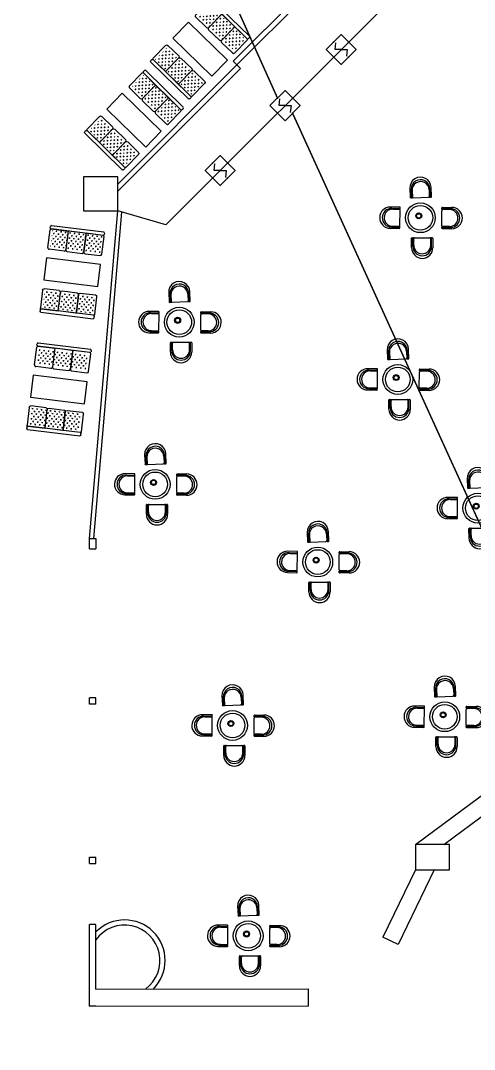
# Model space of a CAD drawing. Header units: millimetres. Extents: x 2680932 to 6187768, y 127588 to 383208.
# Drawn here: x 3083346 to 3094018, y 166707 to 190901 of the extents above; entities that cross this region are included whole.
import ezdxf
from ezdxf.enums import TextEntityAlignment as Align

# ---------------------------------------------------------------- set-up
doc = ezdxf.new("R2010")
doc.units = ezdxf.units.MM
doc.header["$LTSCALE"] = 20
for name, color, linetype in [('3', 3, 'Continuous'), ('COLUMN', 9, 'Continuous'), ('EQUIP-消防', 3, 'Continuous'), ('WALL', 3, 'Continuous'), ('WIRE-照明', 1, 'Continuous'), ('家具', 3, 'Continuous'), ('家具内线', 36, 'Continuous'), ('家具外线', 255, 'Continuous'), ('标注', 6, 'Continuous')]:
    doc.layers.add(name, color=color, linetype=linetype)
doc.styles.get("Standard").update_dxf_attribs({"font": '', "width": 0.8})
doc.styles.get('Standard').set_extended_font_data('YouYuan')

# ---------------------------------------------------------------- blocks, each defined once
blk = doc.blocks.new('_FZH')
blk.add_lwpolyline([(-0.5, -0.5), (0.5, -0.5), (0.5, 0.5), (-0.5, 0.5)], close=True)
blk = doc.blocks.new('1134551')
at = {"layer": '家具'}
h = blk.add_hatch(dxfattribs=at)
h.set_pattern_fill('CROSS', color=36, scale=300, style=0)
h.set_pattern_definition([(90, (2219136.876, 115626.43), (-66.666667, 75), [37.5, -112.5]), (180, (2219153.54, 115645.18), (-66.66667, -75), [33.33333, -100])])
h.paths.add_polyline_path([(2217977, 36337), (2217977, 35851), (2219448, 35851), (2219448, 36337)])
h = blk.add_hatch(dxfattribs=at)
h.set_pattern_fill('CROSS', color=36, scale=300, style=0)
h.set_pattern_definition([(270, (2219136.876, -45219.45), (-66.666667, -75), [37.5, -112.5]), (180, (2219153.54, -45238.2), (-66.66667, 75), [33.33333, -100])])
h.paths.add_polyline_path([(2217977, 34070), (2217977, 34556), (2219448, 34556), (2219448, 34070)])
at = {"layer": '家具', "color": 36}
blk.add_line((2218973, 35837), (2218973, 36357), dxfattribs=at)
at = {"layer": '标注', "color": 7, "lineweight": -3}
for p, q in [((2217906, 36417), (2217906, 36457)), ((2217906, 35837), (2217906, 36357)), ((2217933, 36487), (2219479, 36487)), ((2219479, 36387), (2217933, 36387)), ((2217933, 36387), (2218439, 36387)), ((2218439, 36387), (2218439, 35837)), ((2218946, 36387), (2218439, 36387)), ((2218439, 36387), (2218439, 35837)), ((2218973, 36387), (2218973, 35837)), ((2219479, 36387), (2218973, 36387)), ((2219506, 36457), (2219506, 36417)), ((2219506, 35837), (2219506, 36357)), ((2218395, 35787), (2217950, 35787)), ((2218484, 35787), (2218928, 35787)), ((2219017, 35787), (2219462, 35787)), ((2219506, 35529), (2217906, 35529)), ((2217906, 35529), (2217906, 34879)), ((2219506, 34879), (2219506, 35529)), ((2217906, 34879), (2219506, 34879)), ((2217906, 34570), (2217906, 34050)), ((2218395, 34620), (2217950, 34620)), ((2218439, 34020), (2218439, 34570)), ((2218439, 34020), (2218439, 34570)), ((2218484, 34620), (2218928, 34620)), ((2218973, 34570), (2218973, 34050)), ((2218973, 34020), (2218973, 34570)), ((2219017, 34620), (2219462, 34620)), ((2219506, 34570), (2219506, 34050)), ((2217906, 33990), (2217906, 33950)), ((2219479, 34020), (2217933, 34020)), ((2217933, 34020), (2218439, 34020)), ((2217933, 33920), (2219479, 33920)), ((2218946, 34020), (2218439, 34020)), ((2219479, 34020), (2218973, 34020)), ((2219506, 33950), (2219506, 33990))]:
    blk.add_line(p, q, dxfattribs=at)
for centre, major_axis, start_param, end_param in [((2217933, 36457), (0, 30), 0, 1.570796), ((2217933, 36417), (0, 30), 1.570796, 3.141593), ((2217933, 36357), (0, 30), 0, 1.570796), ((2218946, 36357), (0, 30), 4.712389, 6.283185), ((2219479, 36457), (0, 30), 4.712389, 6.283185), ((2219479, 36417), (0, 30), 3.141593, 4.712389), ((2219479, 36357), (0, 30), 4.712389, 6.283185), ((2217950, 35837), (0, 50), 1.570796, 3.141593), ((2218395, 35837), (0, 50), 3.141593, 4.712389), ((2218484, 35837), (0, 50), 1.570796, 3.141593), ((2218928, 35837), (0, 50), 3.141593, 4.712389), ((2219017, 35837), (0, 50), 1.570796, 3.141593), ((2219462, 35837), (0, 50), 3.141593, 4.712389)]:
    blk.add_ellipse(centre, major_axis=major_axis, ratio=0.888889, start_param=start_param, end_param=end_param, dxfattribs=at)
at = {"layer": '标注', "color": 7, "lineweight": -3, "extrusion": (0, 0, -1)}
for centre, major_axis, start_param, end_param in [((2217950, 34570), (0, 50), -1.570796, 0), ((2218395, 34570), (0, 50), 0, 1.570796), ((2218484, 34570), (0, 50), 4.712389, 6.283185), ((2218928, 34570), (0, 50), 0, 1.570796), ((2219017, 34570), (0, 50), -1.570796, 0), ((2219462, 34570), (0, 50), 0, 1.570796), ((2217933, 34050), (0, 30), 3.141593, 4.712389), ((2217933, 33990), (0, 30), -1.570796, 0), ((2217933, 33950), (0, 30), 3.141593, 4.712389), ((2218946, 34050), (0, 30), 1.570796, 3.141593), ((2219479, 34050), (0, 30), 1.570796, 3.141593), ((2219479, 33990), (0, 30), 0, 1.570796), ((2219479, 33950), (0, 30), 1.570796, 3.141593)]:
    blk.add_ellipse(centre, major_axis=major_axis, ratio=0.888889, start_param=start_param, end_param=end_param, dxfattribs=at)
blk = doc.blocks.new('MK-JJ-0302')
at = {"layer": '家具内线'}
for p, q in [((-91097, 110109, -343), (-90978, 109996, -343)), ((-90465, 110125, -343), (-90571, 110000, -343)), ((-90160, 109866, -343), (-90267, 109741, -343)), ((-91372, 109818, -343), (-91253, 109706, -343)), ((-91310, 109151, -343), (-91199, 109272, -343)), ((-90125, 109201, -343), (-90245, 109312, -343)), ((-91017, 108880, -343), (-90905, 109000, -343)), ((-90396, 108907, -343), (-90517, 109018, -343))]:
    blk.add_line(p, q, dxfattribs=at)
for centre, radius in [((-90756, 109520, -343), 290), ((-90754, 109579, -343), 70), ((-90754, 109579, -343), 50)]:
    blk.add_circle(centre, radius, dxfattribs=at)
for centre, start, end in [((-91235, 109964, -343), 46.5335, 226.5335), ((-90313, 109995, -343), 319.6008, 139.6008), ((-91164, 109016, -343), 137.246, 317.246), ((-90260, 109054, -343), 227.246, 47.246)]:
    blk.add_arc(centre, 200, start, end, dxfattribs=at)
at = {"layer": '家具外线'}
for p, q in [((-90944, 110032, -343), (-91103, 110184, -343)), ((-91102, 110141, -343), (-90964, 110010, -343)), ((-90467, 110200, -343), (-90609, 110032, -343)), ((-90463, 110158, -343), (-90586, 110013, -343)), ((-91232, 109713, -343), (-90984, 109974, -343)), ((-90964, 109996, -343), (-90943, 110018, -343)), ((-90608, 110018, -343), (-90585, 109999, -343)), ((-90563, 109979, -343), (-90288, 109746, -343)), ((-90128, 109872, -343), (-90251, 109728, -343)), ((-90229, 109708, -343), (-90086, 109876, -343)), ((-91447, 109821, -343), (-91287, 109669, -343)), ((-91405, 109822, -343), (-91267, 109691, -343)), ((-91273, 109670, -343), (-91253, 109691, -343)), ((-90265, 109727, -343), (-90243, 109707, -343)), ((-91385, 109144, -343), (-91236, 109306, -343)), ((-91343, 109146, -343), (-91207, 109293, -343)), ((-91222, 109306, -343), (-91200, 109286, -343)), ((-91178, 109266, -343), (-90913, 109021, -343)), ((-90510, 109040, -343), (-90266, 109304, -343)), ((-90246, 109326, -343), (-90225, 109348, -343)), ((-90092, 109198, -343), (-90232, 109327, -343)), ((-90211, 109349, -343), (-90049, 109199, -343)), ((-91020, 108847, -343), (-90891, 108987, -343)), ((-90869, 108966, -343), (-91018, 108805, -343)), ((-90891, 109001, -343), (-90869, 108981, -343)), ((-90551, 108996, -343), (-90531, 109018, -343)), ((-90389, 108832, -343), (-90551, 108982, -343)), ((-90391, 108875, -343), (-90530, 109004, -343))]:
    blk.add_line(p, q, dxfattribs=at)
blk.add_circle((-90756, 109520, -343), 350, dxfattribs=at)
for centre, radius, start, end in [((-91275, 110002, -343), 250, 46.5335, 226.5335), ((-91253, 109981, -343), 220, 46.5335, 226.5335), ((-90276, 110038, -343), 250, 319.6008, 139.6008), ((-90296, 110015, -343), 220, 319.6008, 139.6008), ((-90999, 109988, -343), 20, 316.5335, 46.5335), ((-90971, 110003, -343), 10, 226.5335, 316.5335), ((-90957, 110018, -343), 10, 226.5335, 316.5335), ((-90950, 110025, -343), 10, 316.5335, 46.5335), ((-90602, 110026, -343), 10, 139.6008, 229.6008), ((-90594, 110019, -343), 10, 229.6008, 319.6008), ((-90579, 110006, -343), 10, 229.6008, 319.6008), ((-90550, 109995, -343), 20, 139.6008, 229.6008), ((-91281, 109677, -343), 10, 226.5335, 316.5335), ((-91274, 109684, -343), 10, 316.5335, 46.5335), ((-91247, 109727, -343), 20, 226.5335, 316.5335), ((-91260, 109698, -343), 10, 316.5335, 46.5335), ((-90275, 109761, -343), 20, 229.6008, 319.6008), ((-90259, 109734, -343), 10, 139.6008, 229.6008), ((-90244, 109721, -343), 10, 139.6008, 229.6008), ((-90236, 109715, -343), 10, 229.6008, 319.6008), ((-91202, 108974, -343), 250, 137.246, 317.246), ((-91181, 108997, -343), 220, 137.246, 317.246), ((-91228, 109299, -343), 10, 47.246, 137.246), ((-91192, 109250, -343), 20, 47.6103, 137.6103), ((-91206, 109279, -343), 10, 317.246, 47.246), ((-90241, 109036, -343), 220, 227.246, 47.246), ((-90219, 109016, -343), 250, 227.246, 47.246), ((-90250, 109289, -343), 20, 46.6775, 136.6775), ((-90238, 109319, -343), 10, 137.246, 227.246), ((-90218, 109342, -343), 10, 47.246, 137.246), ((-90927, 109007, -343), 20, 317.246, 47.246), ((-90898, 108994, -343), 10, 47.246, 137.246), ((-90883, 108980, -343), 10, 47.246, 137.246), ((-90876, 108973, -343), 10, 317.246, 47.246), ((-90544, 108989, -343), 10, 137.246, 227.246), ((-90537, 108996, -343), 10, 47.246, 137.246), ((-90524, 109011, -343), 10, 47.246, 137.246), ((-90496, 109026, -343), 20, 137.246, 227.246)]:
    blk.add_arc(centre, radius, start, end, dxfattribs=at)
blk = doc.blocks.new('$equip$00002649')
for p, q in [((-0.5, 0.5), (-0.5, -0.5)), ((0.5, 0.5), (-0.5, 0.5)), ((0.5, -0.5), (0.5, 0.5)), ((-0.2, 0.2), (0.05, 0.4)), ((0, 0), (-0.2, 0.2)), ((0, 0), (0.2, -0.2)), ((0.2, -0.2), (-0.05, -0.4)), ((-0.5, -0.5), (0.5, -0.5))]:
    blk.add_line(p, q)
at = {"const_width": 0.04}
blk.add_lwpolyline([(-0.5, 0.5), (0.5, 0.5), (0.5, -0.5), (-0.5, -0.5), (-0.5, 0.5), (0.5, 0.5)], dxfattribs=at)
for p in [(0, 0.5), (-0.5, 0), (0.5, 0), (0, -0.5)]:
    blk.add_point(p)
at = {"color": 7, "flags": 1}
for tag, height, p in [('A', 0.00002, (0, 0)), ('B', 0.4, (0.762, -0.208))]:
    blk.add_attdef(tag, text='', height=height, dxfattribs=at).set_placement(p, align=Align.MIDDLE_CENTER)

msp = doc.modelspace()

# ---------------------------------------------------------------- linework, layer by layer
for p, q in [((3093429.1, 171527), (3092629.1, 171527)), ((3092629.1, 171527), (3092629.1, 170927)), ((3093429.1, 170927), (3093429.1, 171527)), ((3092629.1, 170927), (3093429.1, 170927))]:
    msp.add_line(p, q)
at = {"layer": '3', "color": 5}
for p, q in [((3085118.1, 174978), (3084968.1, 174978)), ((3085118.1, 174828), (3084968.1, 174828))]:
    msp.add_line(p, q, dxfattribs=at)
at = {"layer": 'WALL'}
msp.add_line((3085118.1, 167727), (3084968.1, 167727), dxfattribs=at)
at = {"layer": 'WIRE-照明', "color": 0, "linetype": 'Continuous', "const_width": 35}
for points in [[(3081449.1, 206738.1), (3089387.9, 189076.6)], [(3089741.4, 188723.1), (3102653.6, 160400.2)]]:
    msp.add_lwpolyline(points, dxfattribs=at)
at = {"layer": '标注', "color": 6}
for p, q in [((3088348.4, 189946.4), (3091237.5, 192835.4)), ((3088433.3, 189861.5), (3091322.3, 192750.6)), ((3088518.1, 189776.7), (3088348.4, 189946.4)), ((3088433.3, 189861.5), (3085629.1, 187057.3)), ((3085629.1, 186887.6), (3088518.1, 189776.7)), ((3084968.1, 178719.7), (3085629.1, 186427)), ((3085068.5, 178719.3), (3085727, 186398.4))]:
    msp.add_line(p, q, dxfattribs=at)
at = {"layer": '标注', "color": 7}
for p, q in [((3086760.4, 186095.7), (3092368.8, 191704.1)), ((3086760.4, 186095.7), (3085629.1, 186427)), ((3092629.1, 171527), (3100479.1, 177352)), ((3093300.3, 171527), (3100479.1, 176853.9)), ((3092629.1, 170927), (3091863.9, 169344.8)), ((3093073.4, 170927), (3092224, 169170.6)), ((3084968.1, 167727), (3084968.1, 169646.5)), ((3085118.1, 168127.1), (3085118.1, 169643.7)), ((3085118.1, 168127.1), (3085118.1, 169471.1)), ((3092224, 169170.6), (3091863.9, 169344.8)), ((3084968, 168127), (3084968.1, 168127)), ((3085118.1, 168127.1), (3090118.1, 168129.2)), ((3090118.1, 167727), (3090118.1, 168129.2)), ((3084968.1, 167727), (3090118.1, 167729.2)), ((3085118.1, 167727), (3085118.1, 167727.1))]:
    msp.add_line(p, q, dxfattribs=at)
at = {"layer": '标注', "color": 5}
for p, q in [((3084968.1, 178719.7), (3085118.1, 178719)), ((3084968.1, 178479.7), (3084968.1, 178719.7)), ((3085118.1, 178719), (3085117, 178479)), ((3084967, 178479.7), (3085117, 178479)), ((3084968.1, 174828), (3084968.1, 174978)), ((3085118.1, 174828), (3085118.1, 174978)), ((3084968.1, 171078), (3084968.1, 171227)), ((3084968.1, 171227), (3085118.1, 171227)), ((3084968.1, 171078), (3085118.1, 171078)), ((3085118.1, 171078), (3085118.1, 171227))]:
    msp.add_line(p, q, dxfattribs=at)
at = {"layer": '标注', "color": 0}
msp.add_line((3085118.1, 169643.7), (3084968.1, 169646.5), dxfattribs=at)
at = {"layer": '标注', "color": 7}
for radius, start, end in [(952.4, 315.17109, 135.12232), (832.4, 306.22289, 144.17175)]:
    msp.add_arc((3085793, 168799.1), radius, start, end, dxfattribs=at)

# ---------------------------------------------------------------- block references
at = {"layer": 'COLUMN', "xscale": 800, "yscale": 800, "zscale": 800}
msp.add_blockref('_FZH', (3085229.1, 186827), dxfattribs=at)
at = {"layer": 'EQUIP-消防', "color": 0, "xscale": 500, "yscale": 500, "zscale": 500}
for p, rotation in [((3090883.8, 190219.1), 225.0000000000044), ((3089564.6, 188899.9), 225.0000000000044), ((3088038.3, 187373.5), 45.00000000000446)]:
    msp.add_blockref('$equip$00002649', p, dxfattribs=dict(at, rotation=rotation))
at = {"layer": '家具外线', "rotation": 42.68635263398633}
for p in [(3233713.8, 167289, 342.9), (3228042.9, 164834.1, 342.9), (3233181.9, 163486.8, 342.9), (3227476.7, 161020.6, 342.9), (3235063.8, 160461.4, 342.9), (3231300, 159194, 342.9), (3229295.4, 155350.9, 342.9), (3234286.5, 155555.3, 342.9), (3229663.6, 150403.9, 342.9)]:
    msp.add_blockref('MK-JJ-0302', p, dxfattribs=at)
at = {"layer": '标注', "color": 7, "lineweight": -3, "zscale": 0.8}
for p, xscale, yscale, rotation in [((1798581.8, 1410804.6), 0.7999999999967311, 0.7999999999883585, 315.6524729398814), ((1797026.3, 1409134.9), 0.7999999999967311, 0.7999999999883585, 315.6524729398814), ((1319459.4, 373956.1), 0.8000000001789374, 0.8000000000465661, 352.9802109330188), ((1319146.4, 371198.2), 0.8000000001789374, 0.8000000000465661, 352.9802109330188)]:
    msp.add_blockref('1134551', p, dxfattribs=dict(at, xscale=xscale, yscale=yscale, rotation=rotation))

doc.saveas('drawing.dxf')
